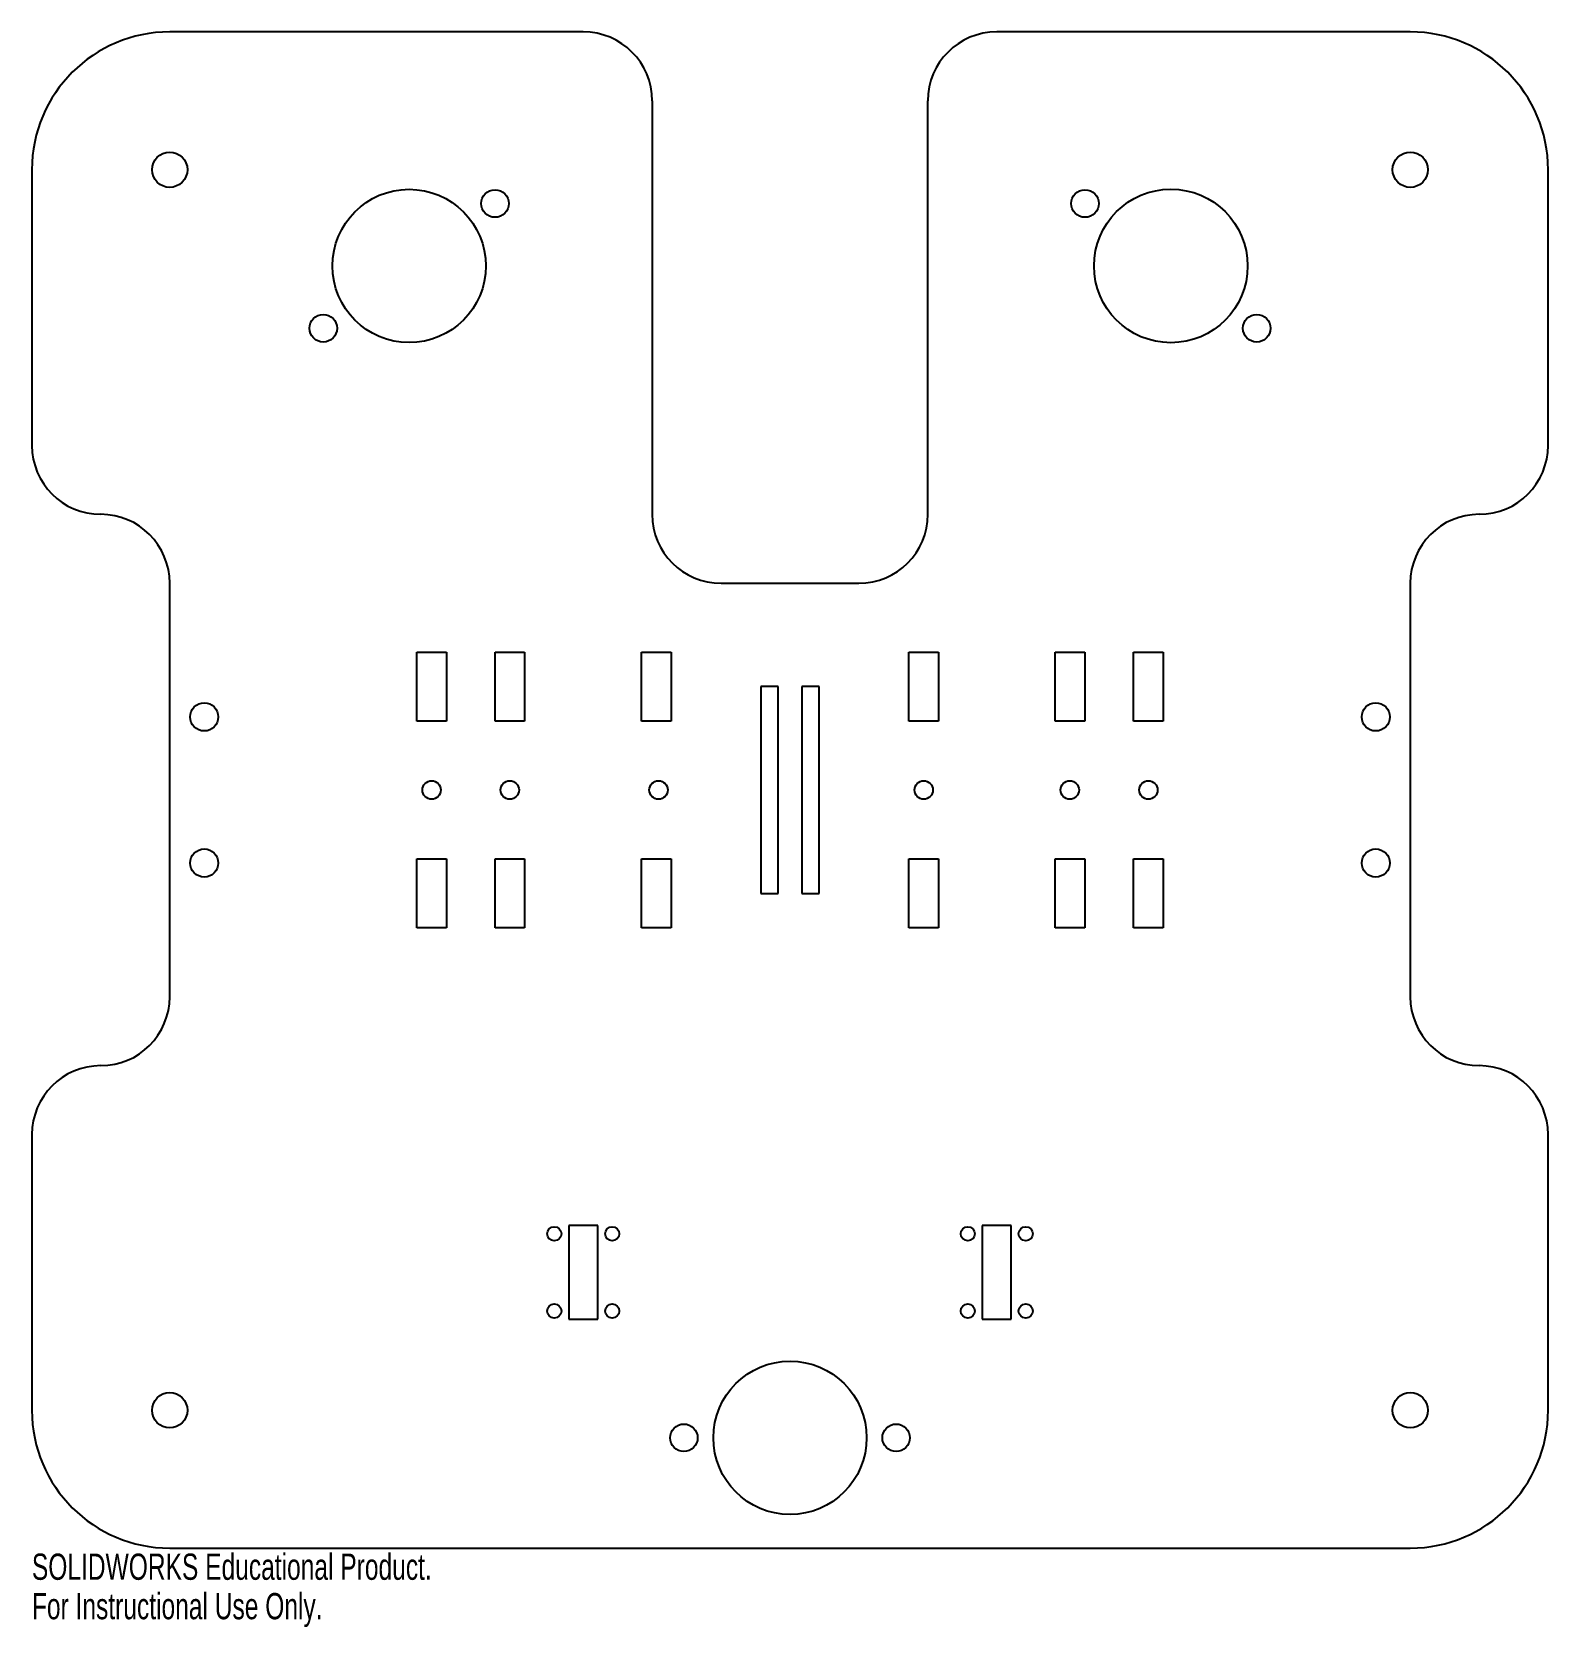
# Model space of a CAD drawing. Header units: inches. Extents: x -5.5 to 5.5, y -6.1 to 5.5.
import ezdxf

# ---------------------------------------------------------------- set-up
doc = ezdxf.new("R2010")
doc.units = ezdxf.units.IN
doc.header["$MEASUREMENT"] = 0
doc.styles.add('SLDTEXTSTYLE0', font='TXT', dxfattribs={"width": 0.7})

msp = doc.modelspace()

# ---------------------------------------------------------------- linework, layer by layer
at = {"color": 7, "linetype": 'Continuous', "lineweight": 25}
for p, q in [((-1.5, 5.5), (-4.5, 5.5)), ((4.5, 5.5), (1.5, 5.5)), ((-1, 5), (-1, 2)), ((1, 2), (1, 5)), ((-5.5, 4.5), (-5.5, 2.5)), ((5.5, 2.5), (5.5, 4.5)), ((-4.5, -1.5), (-4.5, 1.5)), ((-0.5, 1.5), (0.5, 1.5)), ((4.5, 1.5), (4.5, -1.5)), ((-2.708, 0.5), (-2.708, 1)), ((-2.708, 1), (-2.493, 1)), ((-2.493, 1), (-2.493, 0.5)), ((-2.14, 0.5), (-2.14, 1)), ((-2.14, 1), (-1.925, 1)), ((-1.925, 1), (-1.925, 0.5)), ((-1.077, 0.5), (-1.077, 1)), ((-1.077, 1), (-0.862, 1)), ((-0.862, 1), (-0.862, 0.5)), ((0.863, 0.5), (0.863, 1)), ((0.863, 1), (1.077, 1)), ((1.077, 1), (1.077, 0.5)), ((1.923, 0.5), (1.923, 1)), ((1.923, 1), (2.138, 1)), ((2.138, 1), (2.138, 0.5)), ((2.493, 0.5), (2.493, 1)), ((2.493, 1), (2.708, 1)), ((2.708, 1), (2.708, 0.5)), ((-0.212, 0.75), (-0.212, -0.75)), ((-0.087, 0.75), (-0.212, 0.75)), ((-0.087, -0.75), (-0.087, 0.75)), ((0.087, 0.75), (0.087, -0.75)), ((0.212, 0.75), (0.087, 0.75)), ((0.212, -0.75), (0.212, 0.75)), ((-2.493, 0.5), (-2.708, 0.5)), ((-1.925, 0.5), (-2.14, 0.5)), ((-0.862, 0.5), (-1.077, 0.5)), ((1.077, 0.5), (0.863, 0.5)), ((2.138, 0.5), (1.923, 0.5)), ((2.708, 0.5), (2.493, 0.5)), ((-2.708, -1), (-2.708, -0.5)), ((-2.708, -0.5), (-2.493, -0.5)), ((-2.493, -0.5), (-2.493, -1)), ((-2.14, -1), (-2.14, -0.5)), ((-2.14, -0.5), (-1.925, -0.5)), ((-1.925, -0.5), (-1.925, -1)), ((-1.077, -1), (-1.077, -0.5)), ((-1.077, -0.5), (-0.862, -0.5)), ((-0.862, -0.5), (-0.862, -1)), ((0.863, -1), (0.863, -0.5)), ((0.863, -0.5), (1.077, -0.5)), ((1.077, -0.5), (1.077, -1)), ((1.923, -1), (1.923, -0.5)), ((1.923, -0.5), (2.138, -0.5)), ((2.138, -0.5), (2.138, -1)), ((2.493, -1), (2.493, -0.5)), ((2.493, -0.5), (2.708, -0.5)), ((2.708, -0.5), (2.708, -1)), ((-0.212, -0.75), (-0.087, -0.75)), ((0.087, -0.75), (0.212, -0.75)), ((-2.493, -1), (-2.708, -1)), ((-1.925, -1), (-2.14, -1)), ((-0.862, -1), (-1.077, -1)), ((1.077, -1), (0.863, -1)), ((2.138, -1), (1.923, -1)), ((2.708, -1), (2.493, -1)), ((-5.5, -2.5), (-5.5, -4.5)), ((5.5, -4.5), (5.5, -2.5)), ((-1.605, -3.16), (-1.605, -3.84)), ((-1.395, -3.16), (-1.605, -3.16)), ((-1.395, -3.84), (-1.395, -3.16)), ((1.395, -3.16), (1.395, -3.84)), ((1.605, -3.16), (1.395, -3.16)), ((1.605, -3.84), (1.605, -3.16)), ((-1.605, -3.84), (-1.395, -3.84)), ((1.395, -3.84), (1.605, -3.84)), ((-4.5, -5.5), (4.5, -5.5))]:
    msp.add_line(p, q, dxfattribs=at)
for centre, radius in [((-4.5, 4.5), 0.128), ((4.5, 4.5), 0.128), ((-2.763, 3.802), 0.556), ((-2.14, 4.255), 0.1), ((2.14, 4.255), 0.1), ((2.763, 3.802), 0.557), ((-3.386, 3.35), 0.1), ((3.386, 3.35), 0.1), ((-4.25, 0.53), 0.102), ((4.25, 0.53), 0.102), ((-2.6, 0), 0.0669), ((-2.033, 0), 0.0669), ((-0.954, 0), 0.0669), ((0.97, 0), 0.0669), ((2.03, 0), 0.0669), ((2.6, 0), 0.0669), ((-4.25, -0.53), 0.102), ((4.25, -0.53), 0.102), ((-1.71, -3.22), 0.0512), ((-1.29, -3.22), 0.0512), ((1.29, -3.22), 0.0512), ((1.71, -3.22), 0.0512), ((-1.71, -3.78), 0.0512), ((-1.29, -3.78), 0.0512), ((1.29, -3.78), 0.0512), ((1.71, -3.78), 0.0512), ((0, -4.7), 0.556), ((-4.5, -4.5), 0.128), ((4.5, -4.5), 0.128), ((-0.77, -4.7), 0.1), ((0.77, -4.7), 0.1)]:
    msp.add_circle(centre, radius, dxfattribs=at)
for centre, radius, start, end in [((-4.5, 4.5), 1, 90, 180), ((-1.5, 5), 0.5, 0, 90), ((1.5, 5), 0.5, 90, 180), ((4.5, 4.5), 1, 0, 90), ((-5, 2.5), 0.5, 180, 270), ((5, 2.5), 0.5, 270, 0), ((-5, 1.5), 0.5, 0, 90), ((-0.5, 2), 0.5, 180, 270), ((0.5, 2), 0.5, 270, 0), ((5, 1.5), 0.5, 90, 180), ((-5, -1.5), 0.5, 270, 0), ((5, -1.5), 0.5, 180, 270), ((-5, -2.5), 0.5, 90, 180), ((5, -2.5), 0.5, 0, 90), ((-4.5, -4.5), 1, 180, 270), ((4.5, -4.5), 1, 270, 0)]:
    msp.add_arc(centre, radius, start, end, dxfattribs=at)

# ---------------------------------------------------------------- texts
at = {"color": 7, "linetype": 'Continuous', "char_height": 0.1903, "attachment_point": 1, "style": 'SLDTEXTSTYLE0'}
for s, insert in [('SOLIDWORKS Educational Product.', (-5.5, -5.54)), ('For Instructional Use Only.', (-5.5, -5.826))]:
    msp.add_mtext(s, dxfattribs=dict(at, insert=insert))

doc.saveas('drawing.dxf')
